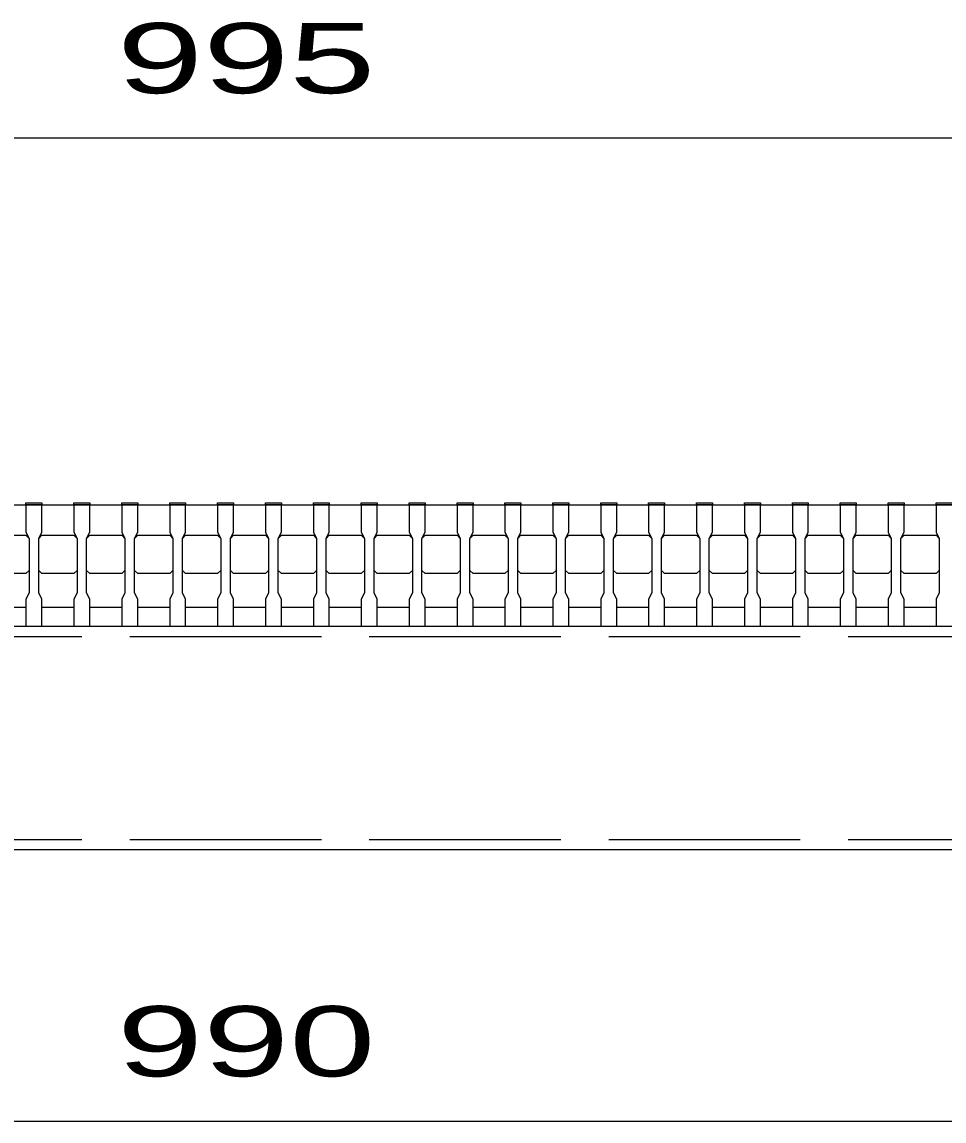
# Model space of a CAD drawing. Units: millimetres, scale not verified. Extents: x -1820 to 1731, y -1282 to 1054.
# Drawn here: x -1000.2 to -711.5, y -735.5 to -391.2 of the extents above; entities that cross this region are included whole.
import ezdxf
from ezdxf.enums import TextEntityAlignment as Align

# ---------------------------------------------------------------- set-up
doc = ezdxf.new("R2010")
doc.units = ezdxf.units.MM
doc.header["$LTSCALE"] = 10
doc.linetypes.add('DASHED', pattern=[7.5, 6, -1.5])
doc.layers.add('16', color=3, linetype='Continuous', lineweight=25)
doc.layers.add('22', color=4, linetype='Continuous', lineweight=25)
doc.styles.add('ベクトル', font='')
doc.styles.get('ベクトル').set_extended_font_data('ベクトル')

msp = doc.modelspace()

# ---------------------------------------------------------------- linework, layer by layer
at = {"layer": '16'}
for p, q in [((-1419, -542.5), (-424, -542.5)), ((-999, -542.5), (-999, -541.8)), ((-999, -541.8), (-994, -541.8)), ((-999, -542.5), (-999, -551)), ((-994, -542.5), (-999, -542.5)), ((-994, -541.8), (-994, -542.5)), ((-994, -551), (-994, -542.5)), ((-984, -542.5), (-984, -541.8)), ((-984, -541.8), (-979, -541.8)), ((-984, -542.5), (-984, -551)), ((-979, -542.5), (-984, -542.5)), ((-979, -541.8), (-979, -542.5)), ((-979, -551), (-979, -542.5)), ((-969, -542.5), (-969, -541.8)), ((-969, -541.8), (-964, -541.8)), ((-969, -542.5), (-969, -551)), ((-964, -542.5), (-969, -542.5)), ((-964, -541.8), (-964, -542.5)), ((-964, -551), (-964, -542.5)), ((-954, -542.5), (-954, -541.8)), ((-954, -541.8), (-949, -541.8)), ((-954, -542.5), (-954, -551)), ((-949, -542.5), (-954, -542.5)), ((-949, -541.8), (-949, -542.5)), ((-949, -551), (-949, -542.5)), ((-939, -542.5), (-939, -541.8)), ((-939, -541.8), (-934, -541.8)), ((-939, -542.5), (-939, -551)), ((-934, -542.5), (-939, -542.5)), ((-934, -541.8), (-934, -542.5)), ((-934, -551), (-934, -542.5)), ((-924, -542.5), (-924, -541.8)), ((-924, -541.8), (-919, -541.8)), ((-924, -542.5), (-924, -551)), ((-919, -542.5), (-924, -542.5)), ((-919, -541.8), (-919, -542.5)), ((-919, -551), (-919, -542.5)), ((-909, -542.5), (-909, -541.8)), ((-909, -541.8), (-904, -541.8)), ((-909, -542.5), (-909, -551)), ((-904, -542.5), (-909, -542.5)), ((-904, -541.8), (-904, -542.5)), ((-904, -551), (-904, -542.5)), ((-894, -542.5), (-894, -541.8)), ((-894, -541.8), (-889, -541.8)), ((-894, -542.5), (-894, -551)), ((-889, -542.5), (-894, -542.5)), ((-889, -541.8), (-889, -542.5)), ((-889, -551), (-889, -542.5)), ((-879, -542.5), (-879, -541.8)), ((-879, -541.8), (-874, -541.8)), ((-879, -542.5), (-879, -551)), ((-874, -542.5), (-879, -542.5)), ((-874, -541.8), (-874, -542.5)), ((-874, -551), (-874, -542.5)), ((-864, -542.5), (-864, -541.8)), ((-864, -541.8), (-859, -541.8)), ((-864, -542.5), (-864, -551)), ((-859, -542.5), (-864, -542.5)), ((-859, -541.8), (-859, -542.5)), ((-859, -551), (-859, -542.5)), ((-849, -542.5), (-849, -541.8)), ((-849, -541.8), (-844, -541.8)), ((-849, -542.5), (-849, -551)), ((-844, -542.5), (-849, -542.5)), ((-844, -541.8), (-844, -542.5)), ((-844, -551), (-844, -542.5)), ((-834, -542.5), (-834, -541.8)), ((-834, -541.8), (-829, -541.8)), ((-834, -542.5), (-834, -551)), ((-829, -542.5), (-834, -542.5)), ((-829, -541.8), (-829, -542.5)), ((-829, -551), (-829, -542.5)), ((-819, -542.5), (-819, -541.8)), ((-819, -541.8), (-814, -541.8)), ((-819, -542.5), (-819, -551)), ((-814, -542.5), (-819, -542.5)), ((-814, -541.8), (-814, -542.5)), ((-814, -551), (-814, -542.5)), ((-804, -542.5), (-804, -541.8)), ((-804, -541.8), (-799, -541.8)), ((-804, -542.5), (-804, -551)), ((-799, -542.5), (-804, -542.5)), ((-799, -541.8), (-799, -542.5)), ((-799, -551), (-799, -542.5)), ((-789, -542.5), (-789, -541.8)), ((-789, -541.8), (-784, -541.8)), ((-789, -542.5), (-789, -551)), ((-784, -542.5), (-789, -542.5)), ((-784, -541.8), (-784, -542.5)), ((-784, -551), (-784, -542.5)), ((-774, -542.5), (-774, -541.8)), ((-774, -541.8), (-769, -541.8)), ((-774, -542.5), (-774, -551)), ((-769, -542.5), (-774, -542.5)), ((-769, -541.8), (-769, -542.5)), ((-769, -551), (-769, -542.5)), ((-759, -542.5), (-759, -541.8)), ((-759, -541.8), (-754, -541.8)), ((-759, -542.5), (-759, -551)), ((-754, -542.5), (-759, -542.5)), ((-754, -541.8), (-754, -542.5)), ((-754, -551), (-754, -542.5)), ((-744, -542.5), (-744, -541.8)), ((-744, -541.8), (-739, -541.8)), ((-744, -542.5), (-744, -551)), ((-739, -542.5), (-744, -542.5)), ((-739, -541.8), (-739, -542.5)), ((-739, -551), (-739, -542.5)), ((-729, -542.5), (-729, -541.8)), ((-729, -541.8), (-724, -541.8)), ((-729, -542.5), (-729, -551)), ((-724, -542.5), (-729, -542.5)), ((-724, -541.8), (-724, -542.5)), ((-724, -551), (-724, -542.5)), ((-714, -542.5), (-714, -541.8)), ((-714, -541.8), (-709, -541.8)), ((-714, -542.5), (-714, -551)), ((-709, -542.5), (-714, -542.5)), ((-1009, -552), (-999, -552)), ((-999, -551), (-998, -553)), ((-999, -552), (-998, -553)), ((-998, -553), (-998, -570)), ((-995, -553), (-994, -551)), ((-995, -553), (-994, -552)), ((-995, -570), (-995, -553)), ((-994, -552), (-984, -552)), ((-984, -551), (-983, -553)), ((-984, -552), (-983, -553)), ((-983, -553), (-983, -570)), ((-980, -553), (-979, -551)), ((-980, -553), (-979, -552)), ((-980, -570), (-980, -553)), ((-979, -552), (-969, -552)), ((-969, -551), (-968, -553)), ((-969, -552), (-968, -553)), ((-968, -553), (-968, -570)), ((-965, -553), (-964, -551)), ((-965, -553), (-964, -552)), ((-965, -570), (-965, -553)), ((-964, -552), (-954, -552)), ((-954, -551), (-953, -553)), ((-954, -552), (-953, -553)), ((-953, -553), (-953, -570)), ((-950, -553), (-949, -551)), ((-950, -553), (-949, -552)), ((-950, -570), (-950, -553)), ((-949, -552), (-939, -552)), ((-939, -551), (-938, -553)), ((-939, -552), (-938, -553)), ((-938, -553), (-938, -570)), ((-935, -553), (-934, -551)), ((-935, -553), (-934, -552)), ((-935, -570), (-935, -553)), ((-934, -552), (-924, -552)), ((-924, -551), (-923, -553)), ((-924, -552), (-923, -553)), ((-923, -553), (-923, -570)), ((-920, -553), (-919, -551)), ((-920, -553), (-919, -552)), ((-920, -570), (-920, -553)), ((-919, -552), (-909, -552)), ((-909, -551), (-908, -553)), ((-909, -552), (-908, -553)), ((-908, -553), (-908, -570)), ((-905, -553), (-904, -551)), ((-905, -553), (-904, -552)), ((-905, -570), (-905, -553)), ((-904, -552), (-894, -552)), ((-894, -551), (-893, -553)), ((-894, -552), (-893, -553)), ((-893, -553), (-893, -570)), ((-890, -553), (-889, -551)), ((-890, -553), (-889, -552)), ((-890, -570), (-890, -553)), ((-889, -552), (-879, -552)), ((-879, -551), (-878, -553)), ((-879, -552), (-878, -553)), ((-878, -553), (-878, -570)), ((-875, -553), (-874, -551)), ((-875, -553), (-874, -552)), ((-875, -570), (-875, -553)), ((-874, -552), (-864, -552)), ((-864, -551), (-863, -553)), ((-864, -552), (-863, -553)), ((-863, -553), (-863, -570)), ((-860, -553), (-859, -551)), ((-860, -553), (-859, -552)), ((-860, -570), (-860, -553)), ((-859, -552), (-849, -552)), ((-849, -551), (-848, -553)), ((-849, -552), (-848, -553)), ((-848, -553), (-848, -570)), ((-845, -553), (-844, -551)), ((-845, -553), (-844, -552)), ((-845, -570), (-845, -553)), ((-844, -552), (-834, -552)), ((-834, -551), (-833, -553)), ((-834, -552), (-833, -553)), ((-833, -553), (-833, -570)), ((-830, -553), (-829, -551)), ((-830, -553), (-829, -552)), ((-830, -570), (-830, -553)), ((-829, -552), (-819, -552)), ((-819, -551), (-818, -553)), ((-819, -552), (-818, -553)), ((-818, -553), (-818, -570)), ((-815, -553), (-814, -551)), ((-815, -553), (-814, -552)), ((-815, -570), (-815, -553)), ((-814, -552), (-804, -552)), ((-804, -551), (-803, -553)), ((-804, -552), (-803, -553)), ((-803, -553), (-803, -570)), ((-800, -553), (-799, -551)), ((-800, -553), (-799, -552)), ((-800, -570), (-800, -553)), ((-799, -552), (-789, -552)), ((-789, -551), (-788, -553)), ((-789, -552), (-788, -553)), ((-788, -553), (-788, -570)), ((-785, -553), (-784, -551)), ((-785, -553), (-784, -552)), ((-785, -570), (-785, -553)), ((-784, -552), (-774, -552)), ((-774, -551), (-773, -553)), ((-774, -552), (-773, -553)), ((-773, -553), (-773, -570)), ((-770, -553), (-769, -551)), ((-770, -553), (-769, -552)), ((-770, -570), (-770, -553)), ((-769, -552), (-759, -552)), ((-759, -551), (-758, -553)), ((-759, -552), (-758, -553)), ((-758, -553), (-758, -570)), ((-755, -553), (-754, -551)), ((-755, -553), (-754, -552)), ((-755, -570), (-755, -553)), ((-754, -552), (-744, -552)), ((-744, -551), (-743, -553)), ((-744, -552), (-743, -553)), ((-743, -553), (-743, -570)), ((-740, -553), (-739, -551)), ((-740, -553), (-739, -552)), ((-740, -570), (-740, -553)), ((-739, -552), (-729, -552)), ((-729, -551), (-728, -553)), ((-729, -552), (-728, -553)), ((-728, -553), (-728, -570)), ((-725, -553), (-724, -551)), ((-725, -553), (-724, -552)), ((-725, -570), (-725, -553)), ((-724, -552), (-714, -552)), ((-714, -551), (-713, -553)), ((-714, -552), (-713, -553)), ((-713, -553), (-713, -570)), ((-999, -564), (-1009, -564)), ((-998, -563), (-999, -564)), ((-994, -564), (-995, -563)), ((-984, -564), (-994, -564)), ((-983, -563), (-984, -564)), ((-979, -564), (-980, -563)), ((-969, -564), (-979, -564)), ((-968, -563), (-969, -564)), ((-964, -564), (-965, -563)), ((-954, -564), (-964, -564)), ((-953, -563), (-954, -564)), ((-949, -564), (-950, -563)), ((-939, -564), (-949, -564)), ((-938, -563), (-939, -564)), ((-934, -564), (-935, -563)), ((-924, -564), (-934, -564)), ((-923, -563), (-924, -564)), ((-919, -564), (-920, -563)), ((-909, -564), (-919, -564)), ((-908, -563), (-909, -564)), ((-904, -564), (-905, -563)), ((-894, -564), (-904, -564)), ((-893, -563), (-894, -564)), ((-889, -564), (-890, -563)), ((-879, -564), (-889, -564)), ((-878, -563), (-879, -564)), ((-874, -564), (-875, -563)), ((-864, -564), (-874, -564)), ((-863, -563), (-864, -564)), ((-859, -564), (-860, -563)), ((-849, -564), (-859, -564)), ((-848, -563), (-849, -564)), ((-844, -564), (-845, -563)), ((-834, -564), (-844, -564)), ((-833, -563), (-834, -564)), ((-829, -564), (-830, -563)), ((-819, -564), (-829, -564)), ((-818, -563), (-819, -564)), ((-814, -564), (-815, -563)), ((-804, -564), (-814, -564)), ((-803, -563), (-804, -564)), ((-799, -564), (-800, -563)), ((-789, -564), (-799, -564)), ((-788, -563), (-789, -564)), ((-784, -564), (-785, -563)), ((-774, -564), (-784, -564)), ((-773, -563), (-774, -564)), ((-769, -564), (-770, -563)), ((-759, -564), (-769, -564)), ((-758, -563), (-759, -564)), ((-754, -564), (-755, -563)), ((-744, -564), (-754, -564)), ((-743, -563), (-744, -564)), ((-739, -564), (-740, -563)), ((-729, -564), (-739, -564)), ((-728, -563), (-729, -564)), ((-724, -564), (-725, -563)), ((-714, -564), (-724, -564)), ((-713, -563), (-714, -564)), ((-998, -570), (-999, -572)), ((-994, -572), (-995, -570)), ((-983, -570), (-984, -572)), ((-979, -572), (-980, -570)), ((-968, -570), (-969, -572)), ((-964, -572), (-965, -570)), ((-953, -570), (-954, -572)), ((-949, -572), (-950, -570)), ((-938, -570), (-939, -572)), ((-934, -572), (-935, -570)), ((-923, -570), (-924, -572)), ((-919, -572), (-920, -570)), ((-908, -570), (-909, -572)), ((-904, -572), (-905, -570)), ((-893, -570), (-894, -572)), ((-889, -572), (-890, -570)), ((-878, -570), (-879, -572)), ((-874, -572), (-875, -570)), ((-863, -570), (-864, -572)), ((-859, -572), (-860, -570)), ((-848, -570), (-849, -572)), ((-844, -572), (-845, -570)), ((-833, -570), (-834, -572)), ((-829, -572), (-830, -570)), ((-818, -570), (-819, -572)), ((-814, -572), (-815, -570)), ((-803, -570), (-804, -572)), ((-799, -572), (-800, -570)), ((-788, -570), (-789, -572)), ((-784, -572), (-785, -570)), ((-773, -570), (-774, -572)), ((-769, -572), (-770, -570)), ((-758, -570), (-759, -572)), ((-754, -572), (-755, -570)), ((-743, -570), (-744, -572)), ((-739, -572), (-740, -570)), ((-728, -570), (-729, -572)), ((-724, -572), (-725, -570)), ((-713, -570), (-714, -572)), ((-1009, -574.5), (-999, -574.5)), ((-999, -572), (-999, -580.5)), ((-994, -580.5), (-994, -572)), ((-994, -574.5), (-984, -574.5)), ((-984, -572), (-984, -580.5)), ((-979, -580.5), (-979, -572)), ((-979, -574.5), (-969, -574.5)), ((-969, -572), (-969, -580.5)), ((-964, -580.5), (-964, -572)), ((-964, -574.5), (-954, -574.5)), ((-954, -572), (-954, -580.5)), ((-949, -580.5), (-949, -572)), ((-949, -574.5), (-939, -574.5)), ((-939, -572), (-939, -580.5)), ((-934, -580.5), (-934, -572)), ((-934, -574.5), (-924, -574.5)), ((-924, -572), (-924, -580.5)), ((-919, -580.5), (-919, -572)), ((-919, -574.5), (-909, -574.5)), ((-909, -572), (-909, -580.5)), ((-904, -580.5), (-904, -572)), ((-904, -574.5), (-894, -574.5)), ((-894, -572), (-894, -580.5)), ((-889, -580.5), (-889, -572)), ((-889, -574.5), (-879, -574.5)), ((-879, -572), (-879, -580.5)), ((-874, -580.5), (-874, -572)), ((-874, -574.5), (-864, -574.5)), ((-864, -572), (-864, -580.5)), ((-859, -580.5), (-859, -572)), ((-859, -574.5), (-849, -574.5)), ((-849, -572), (-849, -580.5)), ((-844, -580.5), (-844, -572)), ((-844, -574.5), (-834, -574.5)), ((-834, -572), (-834, -580.5)), ((-829, -580.5), (-829, -572)), ((-829, -574.5), (-819, -574.5)), ((-819, -572), (-819, -580.5)), ((-814, -580.5), (-814, -572)), ((-814, -574.5), (-804, -574.5)), ((-804, -572), (-804, -580.5)), ((-799, -580.5), (-799, -572)), ((-799, -574.5), (-789, -574.5)), ((-789, -572), (-789, -580.5)), ((-784, -580.5), (-784, -572)), ((-784, -574.5), (-774, -574.5)), ((-774, -572), (-774, -580.5)), ((-769, -580.5), (-769, -572)), ((-769, -574.5), (-759, -574.5)), ((-759, -572), (-759, -580.5)), ((-754, -580.5), (-754, -572)), ((-754, -574.5), (-744, -574.5)), ((-744, -572), (-744, -580.5)), ((-739, -580.5), (-739, -572)), ((-739, -574.5), (-729, -574.5)), ((-729, -572), (-729, -580.5)), ((-724, -580.5), (-724, -572)), ((-724, -574.5), (-714, -574.5)), ((-714, -572), (-714, -580.5)), ((-1416.5, -580.5), (-426.5, -580.5)), ((-999, -580.5), (-994, -580.5)), ((-984, -580.5), (-979, -580.5)), ((-969, -580.5), (-964, -580.5)), ((-954, -580.5), (-949, -580.5)), ((-939, -580.5), (-934, -580.5)), ((-924, -580.5), (-919, -580.5)), ((-909, -580.5), (-904, -580.5)), ((-894, -580.5), (-889, -580.5)), ((-879, -580.5), (-874, -580.5)), ((-864, -580.5), (-859, -580.5)), ((-849, -580.5), (-844, -580.5)), ((-834, -580.5), (-829, -580.5)), ((-819, -580.5), (-814, -580.5)), ((-804, -580.5), (-799, -580.5)), ((-789, -580.5), (-784, -580.5)), ((-774, -580.5), (-769, -580.5)), ((-759, -580.5), (-754, -580.5)), ((-744, -580.5), (-739, -580.5)), ((-729, -580.5), (-724, -580.5)), ((-714, -580.5), (-709, -580.5)), ((-426.5, -650.5), (-1416.5, -650.5))]:
    msp.add_line(p, q, dxfattribs=at)
at = {"layer": '16', "linetype": 'DASHED'}
for p, q in [((-1416.5, -583.7), (-426.5, -583.7)), ((-1416.5, -647.3), (-426.5, -647.3))]:
    msp.add_line(p, q, dxfattribs=at)
at = {"layer": '22'}
for p, q in [((-1419, -427.5), (-424, -427.5)), ((-1416.5, -735.5), (-426.5, -735.5))]:
    msp.add_line(p, q, dxfattribs=at)

# ---------------------------------------------------------------- texts
at = {"layer": '22', "color": 2, "style": 'ベクトル', "width": 1.65}
for s, p in [(' 995 ', (-984, -402.5)), (' 990 ', (-984, -710.5))]:
    msp.add_text(s, height=21.99, dxfattribs=at).set_placement(p, align=Align.MIDDLE_LEFT)

doc.saveas('drawing.dxf')
